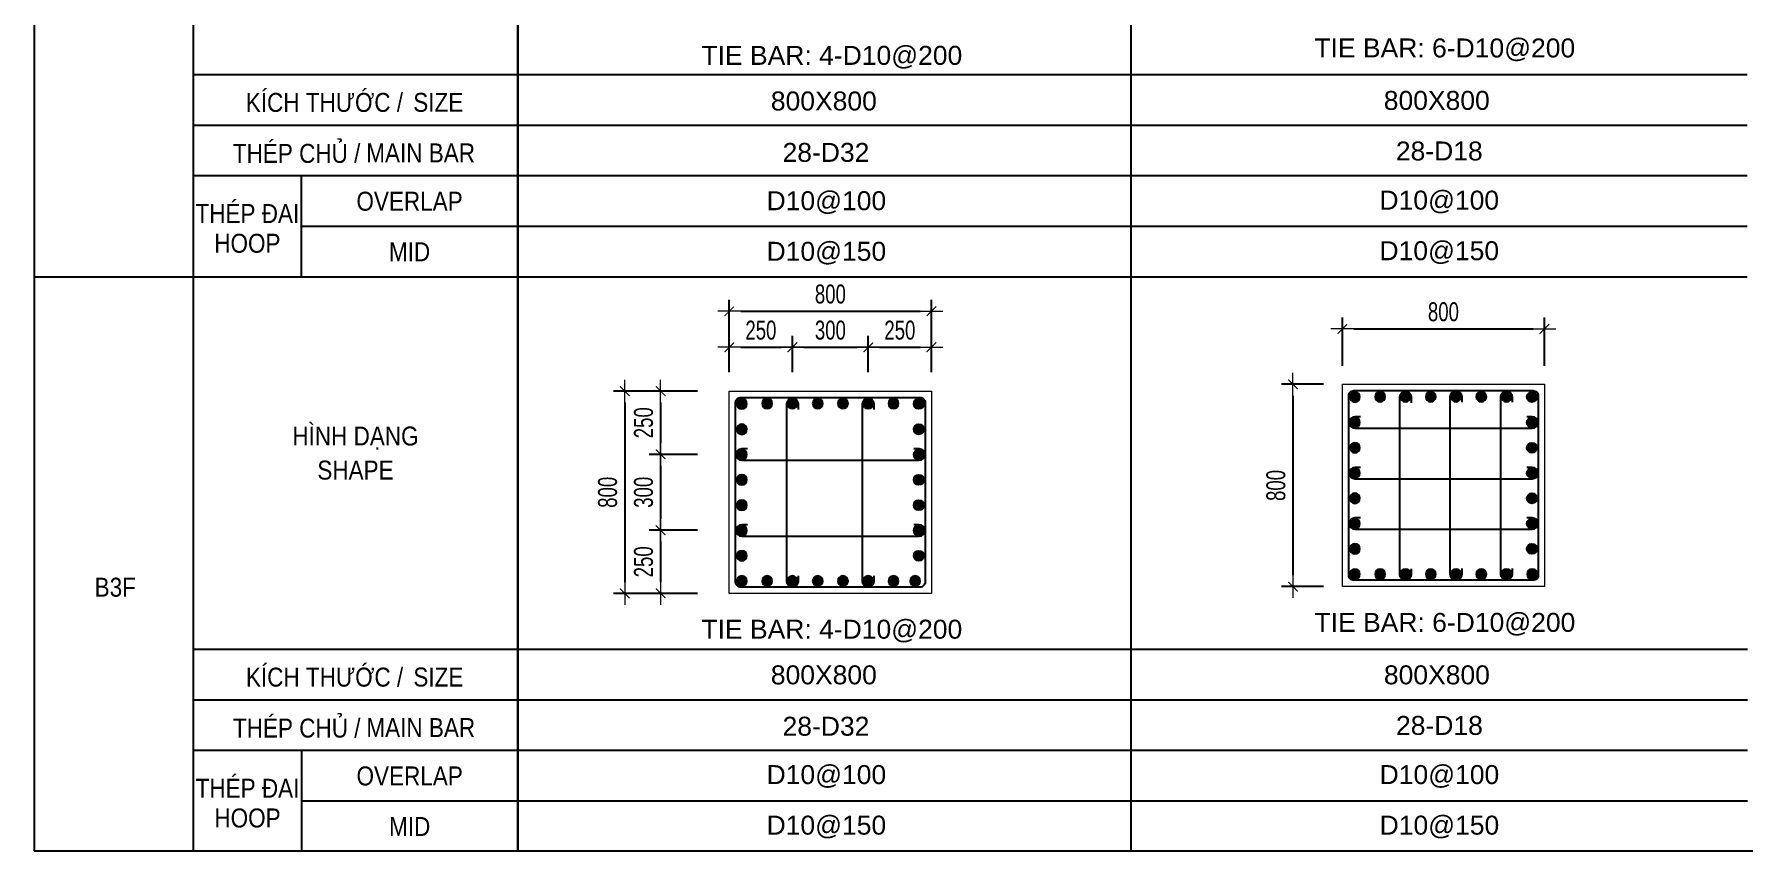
# Model space of a CAD drawing. Header units: millimetres. Extents: x 49323 to 598907, y -6102 to 181761.
# Drawn here: x 568874 to 575640, y 22751 to 25984 of the extents above; entities that cross this region are included whole.
import ezdxf
from ezdxf.enums import TextEntityAlignment as Align

# ---------------------------------------------------------------- set-up
doc = ezdxf.new("R2010")
doc.units = ezdxf.units.MM
doc.linetypes.add('CENTER2', pattern=[1.125, 0.75, -0.125, 0.125, -0.125])
doc.layers.get('Defpoints').update_dxf_attribs({"color": 151, "lineweight": 9})
for name, color, linetype in [('2', 2, 'Continuous'), ('CEN', 1, 'CENTER2'), ('STL', 3, 'Continuous'), ('TIT1', 3, 'Continuous')]:
    doc.layers.add(name, color=color, linetype=linetype)
for name, color, linetype, lineweight in [('NDC_S_CONTINUOUS', 3, 'Continuous', 20), ('NDC_S_DIM', 1, 'Continuous', 15), ('NDC_S_VN TEXT', 7, 'Continuous', 20)]:
    doc.layers.add(name, color=color, linetype=linetype, lineweight=lineweight)
doc.styles.add('NDC_ARIAL', font='arial.ttf', dxfattribs={"width": 0.85})
doc.styles.add('NDC_DIM', font='', dxfattribs={"width": 0.75})
doc.styles.get('NDC_DIM').set_extended_font_data('Dotum')
doc.dimstyles.new('NDC_dim_30', dxfattribs={"dimscale": 30, "dimtxt": 2.5, "dimasz": 1.5, "dimexe": 1.5, "dimexo": 2.5, "dimgap": 1, "dimtad": 1, "dimdec": 0, "dimzin": 0, "dimdsep": 46, "dimtxsty": 'NDC_DIM', "dimblk": 'DIMMARK', "dimcen": 0.09, "dimdle": 1.2, "dimclrd": 1, "dimclre": 1, "dimclrt": 3, "dimadec": 0, "dimazin": 0, "dimtfac": 1, "dimtdec": 0, "dimtix": 1, "dimtofl": 0, "dimtmove": 0, "dimatfit": 3, "dimfxl": 8, "dimfxlon": 1, "dimtolj": 1, "dimtzin": 0, "dimarcsym": 0})

# ---------------------------------------------------------------- blocks, each defined once
blk = doc.blocks.new('8')
at = {"layer": '2'}
blk.add_hatch(color=256, dxfattribs=at).paths.add_polyline_path([(20, 0, 0.386127), (1.9, 19.9), (-1.9, 19.9, 0.386127), (-20, 0, 1)])
blk.add_circle((0, 0), 20, dxfattribs=at)
blk = doc.blocks.new('5')
at = {"layer": 'CEN', "rotation": 180}
blk.add_blockref('8', (0, 0), dxfattribs=at)
blk = doc.blocks.new('DIMMARK')
at = {"layer": 'NDC_S_DIM', "color": 1}
blk.add_line((-1.5, 0), (1, 0), dxfattribs=at)
at = {"layer": 'NDC_S_DIM', "color": 2, "const_width": 0.1}
blk.add_lwpolyline([(-0.42, -0.42), (0.42, 0.42)], dxfattribs=at)
blk = doc.blocks.new('*D1490')
at = {"layer": 'Defpoints', "color": 0, "ltscale": 40, "transparency": 16777216}
for p in [(572424.9, 24888.4), (571624.9, 24572.3), (572424.9, 24572.3)]:
    blk.add_point(p, dxfattribs=at)
at = {"layer": 'NDC_S_DIM', "color": 1, "lineweight": -2, "ltscale": 40, "transparency": 16777216}
for p, q in [((571624.9, 24648.4), (571624.9, 24933.4)), ((572424.9, 24648.4), (572424.9, 24933.4)), ((571669.9, 24888.4), (572379.9, 24888.4))]:
    blk.add_line(p, q, dxfattribs=at)
at = {"layer": 'NDC_S_DIM', "color": 1, "lineweight": -2, "ltscale": 40, "transparency": 16777216, "xscale": 45, "yscale": 45, "zscale": 45, "rotation": 180}
blk.add_blockref('DIMMARK', (571624.9, 24888.4), dxfattribs=at)
at = {"layer": 'NDC_S_DIM', "color": 1, "lineweight": -2, "ltscale": 40, "transparency": 16777216, "xscale": 45, "yscale": 45, "zscale": 45}
blk.add_blockref('DIMMARK', (572424.9, 24888.4), dxfattribs=at)
at = {"layer": 'NDC_S_DIM', "color": 3, "ltscale": 40, "transparency": 16777216, "insert": (572024.9, 24956), "char_height": 75, "attachment_point": 5, "style": 'NDC_DIM'}
blk.add_mtext('\\A1;800', dxfattribs=at)
blk = doc.blocks.new('*D1491')
at = {"layer": 'Defpoints', "color": 0, "ltscale": 40, "transparency": 16777216}
for p in [(571573.8, 24572.3), (571211.1, 23772.3), (571573.8, 23772.3)]:
    blk.add_point(p, dxfattribs=at)
at = {"layer": 'NDC_S_DIM', "color": 1, "lineweight": -2, "ltscale": 40, "transparency": 16777216}
for p, q in [((571451.1, 24572.3), (571166.1, 24572.3)), ((571211.1, 24527.3), (571211.1, 23817.3)), ((571451.1, 23772.3), (571166.1, 23772.3))]:
    blk.add_line(p, q, dxfattribs=at)
at = {"layer": 'NDC_S_DIM', "color": 1, "lineweight": -2, "ltscale": 40, "transparency": 16777216, "xscale": 45, "yscale": 45, "zscale": 45}
for p, rotation in [((571211.1, 24572.3), 90), ((571211.1, 23772.3), 270)]:
    blk.add_blockref('DIMMARK', p, dxfattribs=dict(at, rotation=rotation))
at = {"layer": 'NDC_S_DIM', "color": 3, "ltscale": 40, "transparency": 16777216, "insert": (571143.5, 24172.3), "char_height": 75, "attachment_point": 5, "rotation": 90, "style": 'NDC_DIM'}
blk.add_mtext('\\A1;800', dxfattribs=at)
blk = doc.blocks.new('*D1492')
at = {"layer": 'Defpoints', "color": 0, "ltscale": 40, "transparency": 16777216}
for p in [(571573.8, 24572.3), (571353.3, 24322.3), (571573.8, 24322.3)]:
    blk.add_point(p, dxfattribs=at)
at = {"layer": 'NDC_S_DIM', "color": 1, "lineweight": -2, "ltscale": 40, "transparency": 16777216}
for p, q in [((571498.8, 24572.3), (571308.3, 24572.3)), ((571353.3, 24527.3), (571353.3, 24367.3)), ((571498.8, 24322.3), (571308.3, 24322.3))]:
    blk.add_line(p, q, dxfattribs=at)
at = {"layer": 'NDC_S_DIM', "color": 1, "lineweight": -2, "ltscale": 40, "transparency": 16777216, "xscale": 45, "yscale": 45, "zscale": 45}
for p, rotation in [((571353.3, 24572.3), 90), ((571353.3, 24322.3), 270)]:
    blk.add_blockref('DIMMARK', p, dxfattribs=dict(at, rotation=rotation))
at = {"layer": 'NDC_S_DIM', "color": 3, "ltscale": 40, "transparency": 16777216, "insert": (571285.7, 24447.3), "char_height": 75, "attachment_point": 5, "rotation": 90, "style": 'NDC_DIM'}
blk.add_mtext('\\A1;250', dxfattribs=at)
blk = doc.blocks.new('*D1493')
at = {"layer": 'Defpoints', "color": 0, "ltscale": 40, "transparency": 16777216}
for p in [(571573.8, 24322.3), (571353.3, 24022.3), (571573.8, 24022.3)]:
    blk.add_point(p, dxfattribs=at)
at = {"layer": 'NDC_S_DIM', "color": 1, "lineweight": -2, "ltscale": 40, "transparency": 16777216}
for p, q in [((571498.8, 24322.3), (571308.3, 24322.3)), ((571353.3, 24277.3), (571353.3, 24067.3)), ((571498.8, 24022.3), (571308.3, 24022.3))]:
    blk.add_line(p, q, dxfattribs=at)
at = {"layer": 'NDC_S_DIM', "color": 1, "lineweight": -2, "ltscale": 40, "transparency": 16777216, "xscale": 45, "yscale": 45, "zscale": 45}
for p, rotation in [((571353.3, 24322.3), 90), ((571353.3, 24022.3), 270)]:
    blk.add_blockref('DIMMARK', p, dxfattribs=dict(at, rotation=rotation))
at = {"layer": 'NDC_S_DIM', "color": 3, "ltscale": 40, "transparency": 16777216, "insert": (571285.7, 24172.3), "char_height": 75, "attachment_point": 5, "rotation": 90, "style": 'NDC_DIM'}
blk.add_mtext('\\A1;300', dxfattribs=at)
blk = doc.blocks.new('*D1494')
at = {"layer": 'Defpoints', "color": 0, "ltscale": 40, "transparency": 16777216}
for p in [(571573.8, 24022.3), (571353.3, 23772.3), (571573.8, 23772.3)]:
    blk.add_point(p, dxfattribs=at)
at = {"layer": 'NDC_S_DIM', "color": 1, "lineweight": -2, "ltscale": 40, "transparency": 16777216}
for p, q in [((571498.8, 24022.3), (571308.3, 24022.3)), ((571353.3, 23977.3), (571353.3, 23817.3)), ((571498.8, 23772.3), (571308.3, 23772.3))]:
    blk.add_line(p, q, dxfattribs=at)
at = {"layer": 'NDC_S_DIM', "color": 1, "lineweight": -2, "ltscale": 40, "transparency": 16777216, "xscale": 45, "yscale": 45, "zscale": 45}
for p, rotation in [((571353.3, 24022.3), 90), ((571353.3, 23772.3), 270)]:
    blk.add_blockref('DIMMARK', p, dxfattribs=dict(at, rotation=rotation))
at = {"layer": 'NDC_S_DIM', "color": 3, "ltscale": 40, "transparency": 16777216, "insert": (571285.7, 23897.3), "char_height": 75, "attachment_point": 5, "rotation": 90, "style": 'NDC_DIM'}
blk.add_mtext('\\A1;250', dxfattribs=at)
blk = doc.blocks.new('*D1495')
at = {"layer": 'Defpoints', "color": 0, "ltscale": 40, "transparency": 16777216}
for p in [(571874.9, 24745.6), (571624.9, 24572.3), (571874.9, 24572.3)]:
    blk.add_point(p, dxfattribs=at)
at = {"layer": 'NDC_S_DIM', "color": 1, "lineweight": -2, "ltscale": 40, "transparency": 16777216}
for p, q in [((571624.9, 24647.3), (571624.9, 24790.6)), ((571874.9, 24647.3), (571874.9, 24790.6)), ((571669.9, 24745.6), (571829.9, 24745.6))]:
    blk.add_line(p, q, dxfattribs=at)
at = {"layer": 'NDC_S_DIM', "color": 1, "lineweight": -2, "ltscale": 40, "transparency": 16777216, "xscale": 45, "yscale": 45, "zscale": 45, "rotation": 180}
blk.add_blockref('DIMMARK', (571624.9, 24745.6), dxfattribs=at)
at = {"layer": 'NDC_S_DIM', "color": 1, "lineweight": -2, "ltscale": 40, "transparency": 16777216, "xscale": 45, "yscale": 45, "zscale": 45}
blk.add_blockref('DIMMARK', (571874.9, 24745.6), dxfattribs=at)
at = {"layer": 'NDC_S_DIM', "color": 3, "ltscale": 40, "transparency": 16777216, "insert": (571749.9, 24813.1), "char_height": 75, "attachment_point": 5, "style": 'NDC_DIM'}
blk.add_mtext('\\A1;250', dxfattribs=at)
blk = doc.blocks.new('*D1496')
at = {"layer": 'Defpoints', "color": 0, "ltscale": 40, "transparency": 16777216}
for p in [(572174.9, 24745.6), (571874.9, 24572.3), (572174.9, 24572.3)]:
    blk.add_point(p, dxfattribs=at)
at = {"layer": 'NDC_S_DIM', "color": 1, "lineweight": -2, "ltscale": 40, "transparency": 16777216}
for p, q in [((571874.9, 24647.3), (571874.9, 24790.6)), ((572174.9, 24647.3), (572174.9, 24790.6)), ((571919.9, 24745.6), (572129.9, 24745.6))]:
    blk.add_line(p, q, dxfattribs=at)
at = {"layer": 'NDC_S_DIM', "color": 1, "lineweight": -2, "ltscale": 40, "transparency": 16777216, "xscale": 45, "yscale": 45, "zscale": 45, "rotation": 180}
blk.add_blockref('DIMMARK', (571874.9, 24745.6), dxfattribs=at)
at = {"layer": 'NDC_S_DIM', "color": 1, "lineweight": -2, "ltscale": 40, "transparency": 16777216, "xscale": 45, "yscale": 45, "zscale": 45}
blk.add_blockref('DIMMARK', (572174.9, 24745.6), dxfattribs=at)
at = {"layer": 'NDC_S_DIM', "color": 3, "ltscale": 40, "transparency": 16777216, "insert": (572024.9, 24813.1), "char_height": 75, "attachment_point": 5, "style": 'NDC_DIM'}
blk.add_mtext('\\A1;300', dxfattribs=at)
blk = doc.blocks.new('*D1497')
at = {"layer": 'Defpoints', "color": 0, "ltscale": 40, "transparency": 16777216}
for p in [(572424.9, 24745.6), (572174.9, 24572.3), (572424.9, 24572.3)]:
    blk.add_point(p, dxfattribs=at)
at = {"layer": 'NDC_S_DIM', "color": 1, "lineweight": -2, "ltscale": 40, "transparency": 16777216}
for p, q in [((572174.9, 24647.3), (572174.9, 24790.6)), ((572424.9, 24647.3), (572424.9, 24790.6)), ((572219.9, 24745.6), (572379.9, 24745.6))]:
    blk.add_line(p, q, dxfattribs=at)
at = {"layer": 'NDC_S_DIM', "color": 1, "lineweight": -2, "ltscale": 40, "transparency": 16777216, "xscale": 45, "yscale": 45, "zscale": 45, "rotation": 180}
blk.add_blockref('DIMMARK', (572174.9, 24745.6), dxfattribs=at)
at = {"layer": 'NDC_S_DIM', "color": 1, "lineweight": -2, "ltscale": 40, "transparency": 16777216, "xscale": 45, "yscale": 45, "zscale": 45}
blk.add_blockref('DIMMARK', (572424.9, 24745.6), dxfattribs=at)
at = {"layer": 'NDC_S_DIM', "color": 3, "ltscale": 40, "transparency": 16777216, "insert": (572299.9, 24813.1), "char_height": 75, "attachment_point": 5, "style": 'NDC_DIM'}
blk.add_mtext('\\A1;250', dxfattribs=at)
blk = doc.blocks.new('*D1741')
at = {"layer": 'Defpoints', "color": 0, "ltscale": 40, "transparency": 16777216}
for p in [(574851, 24818.2), (574051, 24596.8), (574851, 24596.8)]:
    blk.add_point(p, dxfattribs=at)
at = {"layer": 'NDC_S_DIM', "color": 1, "lineweight": -2, "ltscale": 40, "transparency": 16777216}
for p, q in [((574051, 24671.8), (574051, 24863.2)), ((574851, 24671.8), (574851, 24863.2)), ((574096, 24818.2), (574806, 24818.2))]:
    blk.add_line(p, q, dxfattribs=at)
at = {"layer": 'NDC_S_DIM', "color": 1, "lineweight": -2, "ltscale": 40, "transparency": 16777216, "xscale": 45, "yscale": 45, "zscale": 45, "rotation": 180}
blk.add_blockref('DIMMARK', (574051, 24818.2), dxfattribs=at)
at = {"layer": 'NDC_S_DIM', "color": 1, "lineweight": -2, "ltscale": 40, "transparency": 16777216, "xscale": 45, "yscale": 45, "zscale": 45}
blk.add_blockref('DIMMARK', (574851, 24818.2), dxfattribs=at)
at = {"layer": 'NDC_S_DIM', "color": 3, "ltscale": 40, "transparency": 16777216, "insert": (574451, 24885.7), "char_height": 75, "attachment_point": 5, "style": 'NDC_DIM'}
blk.add_mtext('\\A1;800', dxfattribs=at)
blk = doc.blocks.new('*D1742')
at = {"layer": 'Defpoints', "color": 0, "ltscale": 40, "transparency": 16777216}
for p in [(574051, 24599.3), (573855.6, 23799.3), (574051, 23799.3)]:
    blk.add_point(p, dxfattribs=at)
at = {"layer": 'NDC_S_DIM', "color": 1, "lineweight": -2, "ltscale": 40, "transparency": 16777216}
for p, q in [((573976, 24599.3), (573810.6, 24599.3)), ((573855.6, 24554.3), (573855.6, 23844.3)), ((573976, 23799.3), (573810.6, 23799.3))]:
    blk.add_line(p, q, dxfattribs=at)
at = {"layer": 'NDC_S_DIM', "color": 1, "lineweight": -2, "ltscale": 40, "transparency": 16777216, "xscale": 45, "yscale": 45, "zscale": 45}
for p, rotation in [((573855.6, 24599.3), 90), ((573855.6, 23799.3), 270)]:
    blk.add_blockref('DIMMARK', p, dxfattribs=dict(at, rotation=rotation))
at = {"layer": 'NDC_S_DIM', "color": 3, "ltscale": 40, "transparency": 16777216, "insert": (573788.1, 24199.3), "char_height": 75, "attachment_point": 5, "rotation": 90, "style": 'NDC_DIM'}
blk.add_mtext('\\A1;800', dxfattribs=at)

msp = doc.modelspace()

# ---------------------------------------------------------------- linework, layer by layer
at = {"layer": '2', "lineweight": -2, "ltscale": 1000}
msp.add_lwpolyline([(574826, 24554.3), (574826, 23844.3, -0.414214), (574806, 23824.3), (574096, 23824.3, -0.414214), (574076, 23844.3), (574076, 24554.3, -0.414214), (574096, 24574.3), (574806, 24574.3, -0.414214)], format="xyb", close=True, dxfattribs=at)
at = {"layer": '2'}
for points in [[(574323.3, 23869), (574323.3, 23846.8, -1), (574278.3, 23846.8), (574278.3, 24548.8, -1), (574323.3, 24548.8), (574323.3, 24526.7)], [(574523.3, 23870.5), (574523.3, 23848.3, -1), (574478.3, 23848.3), (574478.3, 24550.3, -1), (574523.3, 24550.3), (574523.3, 24528.2)], [(574723.3, 23870.5), (574723.3, 23848.3, -1), (574678.3, 23848.3), (574678.3, 24550.3, -1), (574723.3, 24550.3), (574723.3, 24528.2)], [(574122.9, 24470.9), (574100.8, 24470.9, 1), (574100.8, 24425.9), (574802.8, 24425.9, 1), (574802.8, 24470.9), (574780.7, 24470.9)], [(574122.9, 24270.9), (574100.8, 24270.9, 1), (574100.8, 24225.9), (574802.8, 24225.9, 1), (574802.8, 24270.9), (574780.7, 24270.9)], [(574122.9, 24070.9), (574100.8, 24070.9, 1), (574100.8, 24025.9), (574802.8, 24025.9, 1), (574802.8, 24070.9), (574780.7, 24070.9)]]:
    msp.add_lwpolyline(points, format="xyb", dxfattribs=at)
at = {"layer": '2', "lineweight": -2, "ltscale": 1000, "elevation": 0}
msp.add_lwpolyline([(572399.9, 24527.3), (572399.9, 23817.3, -0.414214), (572379.9, 23797.3), (571669.9, 23797.3, -0.414214), (571649.9, 23817.3), (571649.9, 24527.3, -0.414214), (571669.9, 24547.3), (572379.9, 24547.3, -0.414214)], format="xyb", close=True, dxfattribs=at)
at = {"layer": '2', "elevation": 0}
for points in [[(571897.2, 23841.9), (571897.2, 23819.8, -1), (571852.2, 23819.8), (571852.2, 24521.8, -1), (571897.2, 24521.8), (571897.2, 24499.7)], [(572197.2, 23841.9), (572197.2, 23819.8, -1), (572152.2, 23819.8), (572152.2, 24521.8, -1), (572197.2, 24521.8), (572197.2, 24499.7)], [(571696.8, 24343.9), (571674.7, 24343.9, 1), (571674.7, 24298.8), (572376.7, 24298.8, 1), (572376.7, 24343.9), (572354.6, 24343.9)], [(571696.8, 24043.9), (571674.7, 24043.9, 1), (571674.7, 23998.8), (572376.7, 23998.8, 1), (572376.7, 24043.9), (572354.6, 24043.9)]]:
    msp.add_lwpolyline(points, format="xyb", dxfattribs=at)
at = {"layer": 'NDC_S_CONTINUOUS', "ltscale": 70, "elevation": 0}
msp.add_lwpolyline([(572424.9, 24572.3), (572424.9, 23772.3), (571624.9, 23772.3), (571624.9, 24572.3), (572424.9, 24572.3)], dxfattribs=at)
at = {"layer": 'NDC_S_CONTINUOUS', "ltscale": 70}
msp.add_lwpolyline([(574851, 24599.3), (574851, 23799.3), (574051, 23799.3), (574051, 24599.3), (574851, 24599.3)], dxfattribs=at)
at = {"layer": 'TIT1'}
for p, q in [((568874.1, 29804.8), (568874.1, 22754)), ((569503.6, 29804.8), (569503.6, 22754)), ((570787.5, 22754), (570787.5, 29804.8)), ((570787.5, 29804.8), (570787.5, 22754)), ((573213.6, 29804.8), (573213.6, 22754)), ((573213.6, 29804.8), (573213.6, 22754)), ((570787.5, 25023.4), (568875.2, 25023.4)), ((573227.5, 25023.4), (570787.5, 25023.4)), ((575653.6, 25023.4), (573213.6, 25023.4)), ((568874.1, 22754), (573213.6, 22754)), ((571300.2, 22754), (580469.2, 22754))]:
    msp.add_line(p, q, dxfattribs=at)
at = {"layer": 'TIT1', "color": 8}
for p, q in [((570787.5, 25823.4), (569503, 25823.4)), ((573227.5, 25823.4), (570787.5, 25823.4)), ((575653.6, 25823.4), (573213.6, 25823.4)), ((570787.5, 25623.4), (569503, 25623.4)), ((573227.5, 25623.4), (570787.5, 25623.4)), ((575653.6, 25623.4), (573213.6, 25623.4)), ((570787.5, 25423.4), (569503, 25423.4)), ((569932.3, 25023.4), (569932.3, 25423.4)), ((573227.5, 25423.4), (570787.5, 25423.4)), ((575653.6, 25423.4), (573213.6, 25423.4)), ((570787.5, 25223.4), (569932.3, 25223.4)), ((573227.5, 25223.4), (570787.5, 25223.4)), ((575653.6, 25223.4), (573213.6, 25223.4)), ((570787.5, 23550.5), (569503.6, 23550.5)), ((573228, 23550.5), (570787.5, 23550.5)), ((575654.1, 23550.5), (573213.6, 23550.5)), ((570787.5, 23350.5), (569503.6, 23350.5)), ((573228, 23350.5), (570787.5, 23350.5)), ((575654.1, 23350.5), (573213.6, 23350.5)), ((570787.5, 23150.5), (569503.6, 23150.5)), ((569932.8, 22750.5), (569932.8, 23150.5)), ((573228, 23150.5), (570787.5, 23150.5)), ((575654.1, 23150.5), (573213.6, 23150.5)), ((570787.5, 22950.5), (569932.8, 22950.5)), ((573228, 22950.5), (570787.5, 22950.5)), ((575654.1, 22950.5), (573213.6, 22950.5))]:
    msp.add_line(p, q, dxfattribs=at)

# ---------------------------------------------------------------- block references
at = {"layer": 'STL', "xscale": -1}
for p in [(574100.8, 24549.3), (571674.7, 24522.3), (571674.7, 24421.3), (574100.8, 24448.4), (574100.8, 24348.4), (571674.7, 24321.3), (571674.7, 24221.3), (574100.8, 24248.4), (574100.8, 24148.4), (571674.7, 24121.3), (571674.7, 24021.3), (574100.8, 24048.4), (574100.8, 23948.4), (571674.7, 23921.3), (571674.7, 23821.3), (574100.8, 23848.4)]:
    msp.add_blockref('5', p, dxfattribs=at)
at = {"layer": 'STL', "xscale": -1, "rotation": 270}
for p in [(574200.8, 24550.3), (574300.8, 24550.3), (574400.8, 24550.3), (574500.8, 24550.3), (574600.8, 24550.3), (574700.8, 24550.3), (571774.7, 24523.3), (571874.7, 24523.3), (571974.7, 24523.3), (572074.7, 24523.3), (572174.7, 24523.3), (572274.7, 24523.3), (571674.7, 23821.3), (571774.7, 23821.3), (571874.7, 23821.3), (571974.7, 23821.3), (572074.7, 23821.3), (572174.7, 23821.3), (572274.7, 23821.3), (572360.6, 23821.3), (574100.8, 23848.4), (574200.8, 23848.4), (574300.8, 23848.4), (574400.8, 23848.4), (574500.8, 23848.4), (574600.8, 23848.4), (574700.8, 23848.4), (574802.1, 23848.4)]:
    msp.add_blockref('5', p, dxfattribs=at)
at = {"layer": 'STL'}
for p in [(574801.2, 24549.3), (572375.1, 24522.3), (572375.1, 24421.3), (574801.2, 24448.4), (574801.2, 24348.4), (572375.1, 24321.3), (572375.1, 24221.3), (574801.2, 24248.4), (574801.2, 24148.4), (572375.1, 24121.3), (572375.1, 24021.3), (574801.2, 24048.4), (574801.2, 23948.4), (572375.1, 23921.3)]:
    msp.add_blockref('5', p, dxfattribs=at)

# ---------------------------------------------------------------- texts
at = {"layer": 'NDC_S_VN TEXT', "style": 'NDC_ARIAL', "width": 0.85}
for s, p in [('KÍCH THƯỚC /', (570022.6, 25723.4)), ('THÉP CHỦ /', (569912.6, 25523.4)), ('THÉP ĐAI', (569717.8, 25284.4)), ('HÌNH DẠNG', (570145.5, 24396.3)), ('KÍCH THƯỚC /', (570023.2, 23450.5)), ('THÉP CHỦ /', (569913.1, 23250.5)), ('THÉP ĐAI', (569718.3, 23011.6))]:
    msp.add_text(s, height=75, dxfattribs=at).set_placement(p, align=Align.MIDDLE)
at = {"layer": 'TIT1', "style": 'NDC_ARIAL'}
for s, p in [('TIE BAR: 4-D10@200', (572030.8, 25894.6)), ('TIE BAR: 6-D10@200', (574456.4, 25924)), ('800X800', (571999, 25719.8)), ('800X800', (574424.6, 25722.1)), ('28-D32', (572007.5, 25516.5)), ('28-D18', (574434.6, 25522.1)), ('D10@100', (572009.1, 25319.8)), ('D10@100', (574434.6, 25322.1)), ('D10@150', (574434.6, 25122.1)), ('D10@150', (572009.1, 25119.8)), ('TIE BAR: 6-D10@200', (574456.9, 23652.2)), ('TIE BAR: 4-D10@200', (572030.8, 23625.2)), ('800X800', (571999, 23450.3)), ('800X800', (574425.1, 23450.3)), ('28-D32', (572007.5, 23247.1)), ('28-D18', (574435.2, 23250.3)), ('D10@100', (572009.1, 23050.3)), ('D10@100', (574435.2, 23050.3)), ('D10@150', (572009.1, 22850.3)), ('D10@150', (574435.2, 22850.3))]:
    msp.add_text(s, height=75, dxfattribs=at).set_placement(p, align=Align.MIDDLE)
at = {"layer": 'TIT1', "style": 'NDC_ARIAL', "width": 0.85}
for s, p in [('SIZE', (570473.1, 25714.5)), ('MAIN BAR', (570403.4, 25514.5)), ('OVERLAP', (570359.6, 25323.4)), ('HOOP', (569717.8, 25157.1)), ('MID', (570359.6, 25123.4)), ('SHAPE', (570145.5, 24260)), ('B3F', (569195, 23796.9)), ('SIZE', (570473.6, 23441.7)), ('MAIN BAR', (570404, 23241.7)), ('OVERLAP', (570360.1, 23050.5)), ('HOOP', (569718.3, 22884.3)), ('MID', (570360.1, 22850.5))]:
    msp.add_text(s, height=75, dxfattribs=at).set_placement(p, align=Align.MIDDLE)

# ---------------------------------------------------------------- dimensions: what is measured, and where the dimension line sits
at = {"layer": 'NDC_S_DIM', "ltscale": 40}
for base, p1, p2, picture, middle in [((572424.9, 24888.4), (571624.9, 24572.3), (572424.9, 24572.3), '*D1490', (572024.9, 24956)), ((574851, 24818.2), (574051, 24596.8), (574851, 24596.8), '*D1741', (574451, 24885.7)), ((571874.9, 24745.6), (571624.9, 24572.3), (571874.9, 24572.3), '*D1495', (571749.9, 24813.1)), ((572174.9, 24745.6), (571874.9, 24572.3), (572174.9, 24572.3), '*D1496', (572024.9, 24813.1)), ((572424.9, 24745.6), (572174.9, 24572.3), (572424.9, 24572.3), '*D1497', (572299.9, 24813.1))]:
    dim = msp.add_linear_dim(base=base, p1=p1, p2=p2, dimstyle='NDC_dim_30', dxfattribs=at)
    dim.commit()
    dim.dimension.update_dxf_attribs({"geometry": picture, "text_midpoint": middle})
for base, p1, p2, picture, middle in [((573855.6, 23799.3), (574051, 24599.3), (574051, 23799.3), '*D1742', (573788.1, 24199.3)), ((571211.1, 23772.3), (571573.8, 24572.3), (571573.8, 23772.3), '*D1491', (571143.5, 24172.3)), ((571353.3, 24322.3), (571573.8, 24572.3), (571573.8, 24322.3), '*D1492', (571285.7, 24447.3)), ((571353.3, 24022.3), (571573.8, 24322.3), (571573.8, 24022.3), '*D1493', (571285.7, 24172.3)), ((571353.3, 23772.3), (571573.8, 24022.3), (571573.8, 23772.3), '*D1494', (571285.7, 23897.3))]:
    dim = msp.add_linear_dim(base=base, p1=p1, p2=p2, angle=90, dimstyle='NDC_dim_30', dxfattribs=at)
    dim.commit()
    dim.dimension.update_dxf_attribs({"geometry": picture, "text_midpoint": middle})

doc.saveas('drawing.dxf')
